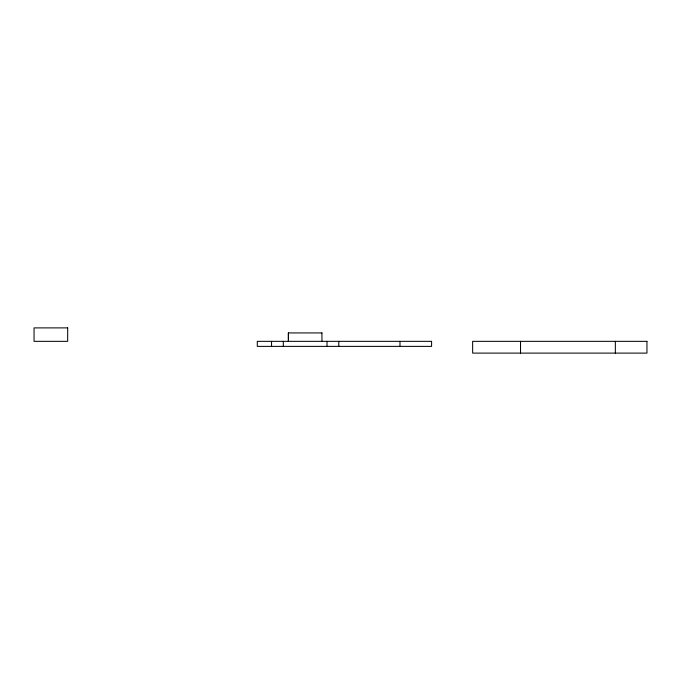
<?xml version="1.0" encoding="UTF-8"?>
<svg xmlns="http://www.w3.org/2000/svg" width="681" height="681" viewBox="0 0 681 681"><rect width="100%" height="100%" fill="white"/><g stroke="black" fill="none" stroke-linecap="round" stroke-linejoin="round"><path stroke-width="1.02" d="M288.404 332.932L288.404 341.343L288.352 332.932L321.977 332.932M615.343 341.343L615.343 353.107M520.522 341.343L520.522 353.107M399.985 341.343L399.985 346.382M338.789 341.343L338.789 346.382M327.016 341.343L327.016 346.382M321.926 332.932L321.977 341.343M283.305 341.343L283.305 346.382M271.54 341.343L271.54 346.382M67.674 327.893L34.05 327.893L34.05 341.343L67.674 341.343L67.674 327.893M431.592 341.343L257.29 341.343L257.29 346.382L431.592 346.382L431.592 341.343M646.95 341.343L472.64 341.343L472.64 353.107L646.95 353.107L646.95 341.343"/></g></svg>
